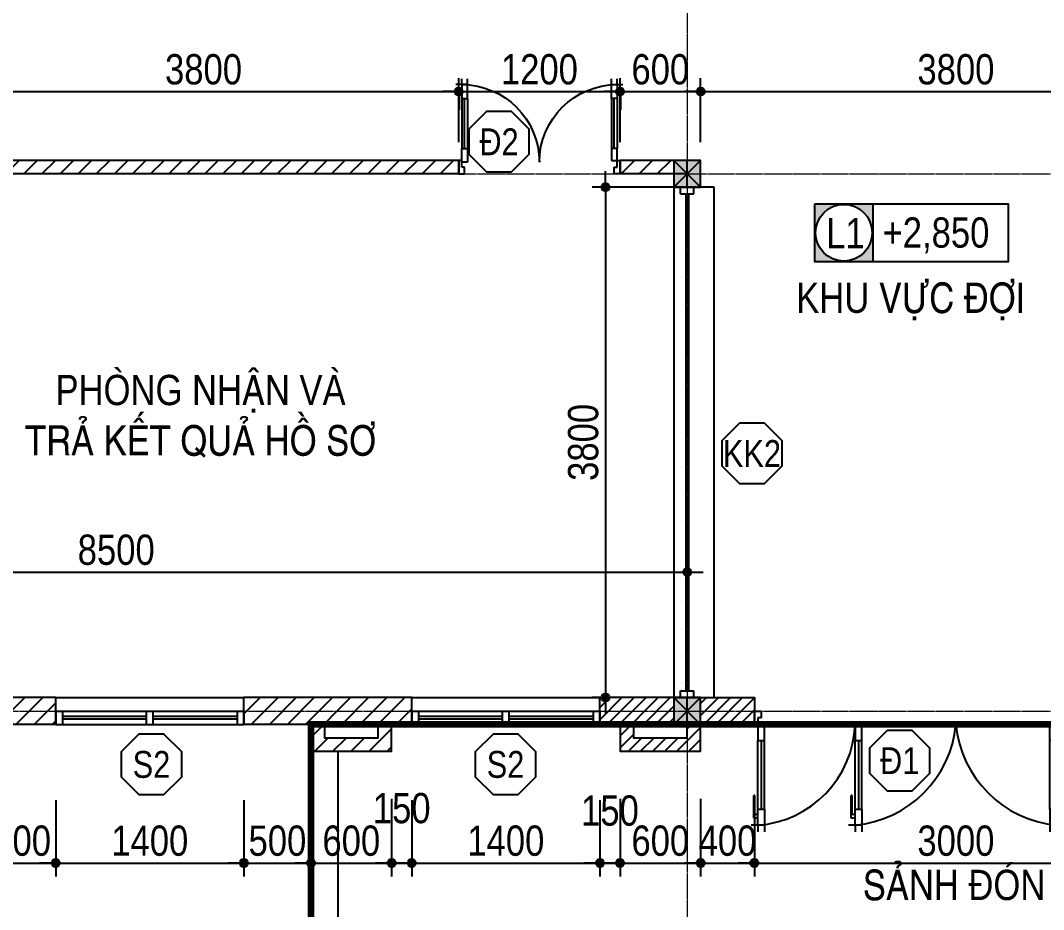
# Model space of a CAD drawing. Header units: millimetres. Extents: x 159 to 40204, y 182 to 23522.
# Drawn here: x 14425 to 22040, y 9996 to 16616 of the extents above; entities that cross this region are included whole.
import ezdxf
from ezdxf.enums import TextEntityAlignment as Align

# ---------------------------------------------------------------- set-up
doc = ezdxf.new("R2010")
doc.units = ezdxf.units.MM
doc.linetypes.add('ACAD_ISO10W100', pattern=[18, 12, -3, 0, -3])
for name, color, linetype in [('009', 251, 'Continuous'), ('DIM', 1, 'Continuous'), ('DOOR', 20, 'Continuous'), ('MEDIUM', 2, 'Continuous'), ('TAGS', 60, 'Continuous'), ('TEXT', 7, 'Continuous'), ('TUONG', 131, 'Continuous'), ('WALL', 4, 'Continuous')]:
    doc.layers.add(name, color=color, linetype=linetype)
doc.layers.add('NET-THAY', color=2, linetype='Continuous', lineweight=13)
doc.layers.add('TRUC', color=24, linetype='Continuous', lineweight=0)
doc.styles.add('1', font='', dxfattribs={"height": 250})
doc.styles.add('HEL-CONDENSE', font='')
doc.styles.add('VNI-HELVE-CONDENSEN', font='')
doc.styles.get('1').set_extended_font_data('VNI-Helve-Condense')
doc.styles.get('HEL-CONDENSE').set_extended_font_data('VNI-Helve-Condense')
doc.styles.get('VNI-HELVE-CONDENSEN').set_extended_font_data('VNI-Helve-Condense')
doc.dimstyles.new('D100', dxfattribs={"dimtxt": 225, "dimasz": 1.2, "dimexe": 100, "dimexo": 0, "dimgap": 50, "dimtad": 1, "dimdec": 0, "dimzin": 13, "dimdsep": 46, "dimtxsty": 'HEL-CONDENSE', "dimblk": 'D50', "dimcen": 0, "dimclrd": 1, "dimclre": 1, "dimclrt": 7, "dimadec": 0, "dimazin": 0, "dimtfac": 1, "dimtdec": 0, "dimtmove": 0, "dimatfit": 3, "dimldrblk": 'D50', "dimfxl": 1, "dimtolj": 1, "dimtzin": 13, "dimarcsym": 0})

# ---------------------------------------------------------------- blocks, each defined once
blk = doc.blocks.new('s11')
at = {"layer": 'DOOR'}
for p, q in [((0, 0), (0, -100)), ((1400, 0), (0, 0)), ((50, 0), (50, -100)), ((1350, 0), (1350, -100)), ((1400, 0), (1400, -100)), ((1400, -100), (0, -100))]:
    blk.add_line(p, q, dxfattribs=at)
at = {"layer": 'DOOR', "linetype": 'ByBlock', "lineweight": -2}
for p, q in [((675, -100), (675, 0)), ((725, -100), (725, 0))]:
    blk.add_line(p, q, dxfattribs=at)
at = {"layer": 'DOOR', "color": 251}
for p, q in [((50, -40), (675, -40)), ((50, -60), (675, -60)), ((725, -40), (1350, -40)), ((725, -60), (1350, -60))]:
    blk.add_line(p, q, dxfattribs=at)
blk = doc.blocks.new('A$C27B14CF0')
at = {"layer": 'TAGS', "ltscale": 1000}
h = blk.add_hatch(color=8, dxfattribs=at)
h.paths.add_polyline_path([(249.9, 243.1), (-182.1, 243.1), (-182.1, -188.9), (249.9, -188.9)])
h.paths.add_polyline_path([(244.9, 27.1, -1), (-177.1, 27.1, -1)], flags=16)
blk.add_line((249.9, 243.1), (249.9, -188.9), dxfattribs=at)
blk.add_lwpolyline([(-182.1, 243.1), (1257.9, 243.1), (1257.9, -188.9), (-182.1, -188.9)], close=True, dxfattribs=at)
blk.add_circle((33.9, 27.1), 211, dxfattribs=at)
at = {"layer": 'TAGS', "ltscale": 1000, "style": 'VNI-HELVE-CONDENSEN'}
for p in [(-44.3, -83.7), (379.3, -83.7)]:
    blk.add_attdef('S', p, '', height=225, dxfattribs=at)
blk = doc.blocks.new('KH-CUADI')
at = {"layer": 'TAGS'}
blk.add_lwpolyline([(-124, 300), (-300, 124), (-300, -124), (-124, -300), (124, -300), (300, -124), (300, 124), (124, 300)], close=True, dxfattribs=at)
at = {"layer": 'TAGS', "style": 'VNI-HELVE-CONDENSEN'}
blk.add_attdef('D', text='', height=300, dxfattribs=at).set_placement((0, 0), align=Align.MIDDLE)
blk = doc.blocks.new('A$C225A2996')
at = {"layer": 'WALL'}
blk.add_hatch(color=4, dxfattribs=at).paths.add_polyline_path([(531.4, 81.6), (731.4, 81.6), (731.4, 281.6), (531.4, 281.6)])
at = {"layer": 'WALL', "color": 4}
for p, q in [((531.4, 281.6), (731.4, 81.6)), ((531.4, 81.6), (731.4, 281.6))]:
    blk.add_line(p, q, dxfattribs=at)
blk.add_lwpolyline([(531.4, 81.6), (731.4, 81.6), (731.4, 281.6), (531.4, 281.6)], close=True, dxfattribs=at)
blk = doc.blocks.new('A$C64CC7D9A')
at = {"layer": 'DOOR'}
for p, q in [((-312.4, 362), (-312.4, 462)), ((-312.4, 462), (-262.4, 462)), ((-262.4, 462), (-262.4, 412)), ((2637.6, 462), (2637.6, 412)), ((2687.6, 462), (2637.6, 462)), ((2687.6, 362), (2687.6, 462)), ((-262.4, 412), (-287.4, 412)), ((-287.4, 412), (-287.4, 362)), ((2637.6, 412), (2662.6, 412)), ((2662.6, 412), (2662.6, 362)), ((-287.4, 362), (-312.4, 362)), ((-237.4, 362), (-287.4, 362)), ((-287.4, 362), (-287.4, 242)), ((-237.4, 242), (-237.4, 362)), ((487.6, 362), (437.6, 362)), ((437.6, 362), (437.6, 242)), ((487.6, 242), (487.6, 362)), ((1887.6, 242), (1887.6, 362)), ((1887.6, 362), (1937.6, 362)), ((1937.6, 362), (1937.6, 242)), ((2612.6, 242), (2612.6, 362)), ((2612.6, 362), (2662.6, 362)), ((2662.6, 362), (2687.6, 362)), ((2662.6, 362), (2662.6, 242)), ((-287.4, 242), (-237.4, 242)), ((-287.4, -290.9), (-287.4, 242)), ((-262.4, 242), (-262.4, -268)), ((-237.4, -268), (-237.4, 242)), ((437.6, 242), (487.6, 242)), ((437.6, -290.9), (437.6, 242)), ((462.6, 242), (462.6, -268)), ((487.6, -268), (487.6, 242)), ((1887.6, -268), (1887.6, 242)), ((1937.6, 242), (1887.6, 242)), ((1912.6, 242), (1912.6, -268)), ((1937.6, -290.9), (1937.6, 242)), ((2612.6, -268), (2612.6, 242)), ((2662.6, 242), (2612.6, 242)), ((2637.6, 242), (2637.6, -268)), ((2662.6, -290.9), (2662.6, 242)), ((-315.7, -337.1), (-315.7, -167.5)), ((-310, -167.5), (-315.7, -167.5)), ((-310, -308.9), (-310, -167.5)), ((409.3, -337.1), (409.3, -167.5)), ((415, -167.5), (409.3, -167.5)), ((415, -308.9), (415, -167.5)), ((1960.2, -308.9), (1960.2, -167.5)), ((1960.2, -167.5), (1965.9, -167.5)), ((1965.9, -337.1), (1965.9, -167.5)), ((2685.2, -308.9), (2685.2, -167.5)), ((2685.2, -167.5), (2690.9, -167.5)), ((2690.9, -337.1), (2690.9, -167.5)), ((-287.4, -268), (-237.4, -268)), ((-287.4, -388), (-287.4, -268)), ((-237.4, -268), (-237.4, -388)), ((437.6, -268), (487.6, -268)), ((437.6, -388), (437.6, -268)), ((487.6, -268), (487.6, -388)), ((1937.6, -268), (1887.6, -268)), ((1887.6, -268), (1887.6, -388)), ((1937.6, -388), (1937.6, -268)), ((2662.6, -268), (2612.6, -268)), ((2612.6, -268), (2612.6, -388)), ((2662.6, -388), (2662.6, -268)), ((-287.4, -337.1), (-315.7, -337.1)), ((-287.4, -308.9), (-310, -308.9)), ((-287.4, -337.1), (-287.4, -308.9)), ((437.6, -337.1), (409.3, -337.1)), ((437.6, -308.9), (415, -308.9)), ((437.6, -337.1), (437.6, -308.9)), ((1937.6, -337.1), (1937.6, -308.9)), ((1937.6, -308.9), (1960.2, -308.9)), ((1937.6, -337.1), (1965.9, -337.1)), ((2662.6, -337.1), (2662.6, -308.9)), ((2662.6, -308.9), (2685.2, -308.9)), ((2662.6, -337.1), (2690.9, -337.1)), ((-287.4, -388), (-337.4, -388)), ((-287.4, -388), (-287.4, -438)), ((-237.4, -388), (-287.4, -388)), ((-237.4, -388), (-237.4, -438)), ((437.6, -388), (387.6, -388)), ((437.6, -388), (437.6, -438)), ((487.6, -388), (437.6, -388)), ((487.6, -388), (487.6, -438)), ((1887.6, -388), (1887.6, -438)), ((1887.6, -388), (1937.6, -388)), ((1937.6, -388), (1937.6, -438)), ((1937.6, -388), (1987.6, -388)), ((2612.6, -388), (2612.6, -438)), ((2612.6, -388), (2662.6, -388)), ((2662.6, -388), (2662.6, -438)), ((2662.6, -388), (2712.6, -388))]:
    blk.add_line(p, q, dxfattribs=at)
at = {"layer": 'DOOR', "color": 251}
for centre, radius, start, end in [((-341.4, 389.6), 779.5, 273.97401, 357.96804), ((360.6, 439), 830.6, 275.32072, 354.67928), ((2014.6, 439), 830.6, 185.32072, 264.67928), ((2716.6, 389.6), 779.5, 182.03196, 266.02599)]:
    blk.add_arc(centre, radius, start, end, dxfattribs=at)
blk = doc.blocks.new('A$C48B57989')
at = {"layer": 'DOOR'}
for p, q in [((-446, 752.5), (-403.1, 752.5)), ((-446, 652.5), (-446, 752.5)), ((-403.1, 702.5), (-424.6, 702.5)), ((-424.6, 702.5), (-424.6, 652.5)), ((-403.1, 752.5), (-403.1, 702.5)), ((711.1, 752.5), (711.1, 702.5)), ((754, 752.5), (711.1, 752.5)), ((711.1, 702.5), (732.6, 702.5)), ((732.6, 702.5), (732.6, 652.5)), ((754, 652.5), (754, 752.5)), ((-424.6, 652.5), (-446, 652.5)), ((-381.7, 666.8), (-424.6, 666.8)), ((-424.6, 666.8), (-424.6, 563.9)), ((-381.7, 563.9), (-381.7, 666.8)), ((689.7, 563.9), (689.7, 652.5)), ((689.7, 652.5), (732.6, 652.5)), ((732.6, 652.5), (754, 652.5)), ((732.6, 652.5), (732.6, 563.9)), ((-424.6, 563.9), (-381.7, 563.9)), ((-424.6, 171.4), (-424.6, 563.9)), ((-403.1, 563.9), (-403.1, 191)), ((-381.7, 191), (-381.7, 563.9)), ((689.7, 191), (689.7, 563.9)), ((732.6, 563.9), (689.7, 563.9)), ((711.1, 563.9), (711.1, 191)), ((732.6, 171.4), (732.6, 563.9)), ((-448.8, 131.8), (-448.8, 277.2)), ((-443.9, 277.2), (-448.8, 277.2)), ((-443.9, 156), (-443.9, 277.2)), ((752, 156), (752, 277.2)), ((752, 277.2), (756.8, 277.2)), ((756.8, 131.8), (756.8, 277.2)), ((-424.6, 156), (-443.9, 156)), ((-424.6, 191), (-381.7, 191)), ((-424.6, 88.2), (-424.6, 191)), ((-424.6, 131.8), (-424.6, 156)), ((-381.7, 191), (-381.7, 88.2)), ((732.6, 191), (689.7, 191)), ((689.7, 191), (689.7, 88.2)), ((732.6, 88.2), (732.6, 191)), ((732.6, 131.8), (732.6, 156)), ((732.6, 156), (752, 156)), ((-424.6, 88.2), (-467.4, 88.2)), ((-424.6, 131.8), (-448.8, 131.8)), ((-424.6, 88.2), (-424.6, 45.3)), ((-381.7, 88.2), (-424.6, 88.2)), ((-381.7, 88.2), (-381.7, 45.3)), ((689.7, 88.2), (689.7, 45.3)), ((689.7, 88.2), (732.6, 88.2)), ((732.6, 131.8), (756.8, 131.8)), ((732.6, 88.2), (732.6, 45.3)), ((732.6, 88.2), (775.4, 88.2))]:
    blk.add_line(p, q, dxfattribs=at)
at = {"layer": 'DOOR', "color": 251}
for centre, major_axis, start_param, end_param in [((-424.6, 666.8), (409.1, 409.1), 3.926991, 5.497787), ((732.6, 666.8), (-409.1, 409.1), 0.785398, 2.356194)]:
    blk.add_ellipse(centre, major_axis=major_axis, ratio=1, start_param=start_param, end_param=end_param, dxfattribs=at)
blk = doc.blocks.new('D50')
at = {"layer": 'DIM'}
blk.add_hatch(color=256, dxfattribs=at).paths.add_polyline_path([(25, 0, 1), (-25, 0, 1)])
blk.add_line((25, 0), (100, 0), dxfattribs=at)
blk.add_circle((0, 0), 25, dxfattribs=at)
blk = doc.blocks.new('*D416')
at = {"layer": 'DEFPOINTS', "color": 0, "transparency": 16777216}
for p in [(14187.4, 10819.4), (14687.4, 10811.2), (14687.4, 10342.6)]:
    blk.add_point(p, dxfattribs=at)
at = {"layer": 'DIM', "color": 1, "lineweight": -2, "transparency": 16777216}
for p, q in [((14187.4, 10819.4), (14187.4, 10242.6)), ((14687.4, 10811.2), (14687.4, 10242.6)), ((14188.6, 10342.6), (14686.2, 10342.6))]:
    blk.add_line(p, q, dxfattribs=at)
at = {"layer": 'DIM', "color": 1, "lineweight": -2, "transparency": 16777216, "xscale": 1.199999999999999, "yscale": 1.199999999999999, "zscale": 1.199999999999999, "rotation": 180}
blk.add_blockref('D50', (14187.4, 10342.6), dxfattribs=at)
at = {"layer": 'DIM', "color": 1, "lineweight": -2, "transparency": 16777216, "xscale": 1.199999999999999, "yscale": 1.199999999999999, "zscale": 1.199999999999999}
blk.add_blockref('D50', (14687.4, 10342.6), dxfattribs=at)
at = {"layer": 'DIM', "color": 7, "transparency": 16777216, "insert": (14437.4, 10507.5), "char_height": 225, "attachment_point": 5, "style": 'HEL-CONDENSE'}
blk.add_mtext('\\A1;500', dxfattribs=at)
blk = doc.blocks.new('*D417')
at = {"layer": 'DEFPOINTS', "color": 0, "transparency": 16777216}
for p in [(14687.4, 10811.2), (16087.4, 10811.2), (16087.4, 10342.6)]:
    blk.add_point(p, dxfattribs=at)
at = {"layer": 'DIM', "color": 1, "lineweight": -2, "transparency": 16777216}
for p, q in [((14687.4, 10811.2), (14687.4, 10242.6)), ((16087.4, 10811.2), (16087.4, 10242.6)), ((14688.6, 10342.6), (16086.2, 10342.6))]:
    blk.add_line(p, q, dxfattribs=at)
at = {"layer": 'DIM', "color": 1, "lineweight": -2, "transparency": 16777216, "xscale": 1.199999999999999, "yscale": 1.199999999999999, "zscale": 1.199999999999999, "rotation": 180}
blk.add_blockref('D50', (14687.4, 10342.6), dxfattribs=at)
at = {"layer": 'DIM', "color": 1, "lineweight": -2, "transparency": 16777216, "xscale": 1.199999999999999, "yscale": 1.199999999999999, "zscale": 1.199999999999999}
blk.add_blockref('D50', (16087.4, 10342.6), dxfattribs=at)
at = {"layer": 'DIM', "color": 7, "transparency": 16777216, "insert": (15387.4, 10507.5), "char_height": 225, "attachment_point": 5, "style": 'HEL-CONDENSE'}
blk.add_mtext('\\A1;1400', dxfattribs=at)
blk = doc.blocks.new('*D418')
at = {"layer": 'DEFPOINTS', "color": 0, "transparency": 16777216}
for p in [(16587.4, 10819.4), (16087.4, 10811.2), (16587.4, 10342.6)]:
    blk.add_point(p, dxfattribs=at)
at = {"layer": 'DIM', "color": 1, "lineweight": -2, "transparency": 16777216}
for p, q in [((16587.4, 10819.4), (16587.4, 10242.6)), ((16087.4, 10811.2), (16087.4, 10242.6)), ((16088.6, 10342.6), (16586.2, 10342.6))]:
    blk.add_line(p, q, dxfattribs=at)
at = {"layer": 'DIM', "color": 1, "lineweight": -2, "transparency": 16777216, "xscale": 1.199999999999999, "yscale": 1.199999999999999, "zscale": 1.199999999999999, "rotation": 180}
blk.add_blockref('D50', (16087.4, 10342.6), dxfattribs=at)
at = {"layer": 'DIM', "color": 1, "lineweight": -2, "transparency": 16777216, "xscale": 1.199999999999999, "yscale": 1.199999999999999, "zscale": 1.199999999999999}
blk.add_blockref('D50', (16587.4, 10342.6), dxfattribs=at)
at = {"layer": 'DIM', "color": 7, "transparency": 16777216, "insert": (16337.4, 10507.5), "char_height": 225, "attachment_point": 5, "style": 'HEL-CONDENSE'}
blk.add_mtext('\\A1;500', dxfattribs=at)
blk = doc.blocks.new('*D419')
at = {"layer": 'DEFPOINTS', "color": 0, "transparency": 16777216}
for p in [(16587.4, 10819.4), (17187.4, 10819.4), (17187.4, 10342.6)]:
    blk.add_point(p, dxfattribs=at)
at = {"layer": 'DIM', "color": 1, "lineweight": -2, "transparency": 16777216}
for p, q in [((16587.4, 10819.4), (16587.4, 10242.6)), ((17187.4, 10819.4), (17187.4, 10242.6)), ((16588.6, 10342.6), (17186.2, 10342.6))]:
    blk.add_line(p, q, dxfattribs=at)
at = {"layer": 'DIM', "color": 1, "lineweight": -2, "transparency": 16777216, "xscale": 1.199999999999999, "yscale": 1.199999999999999, "zscale": 1.199999999999999, "rotation": 180}
blk.add_blockref('D50', (16587.4, 10342.6), dxfattribs=at)
at = {"layer": 'DIM', "color": 1, "lineweight": -2, "transparency": 16777216, "xscale": 1.199999999999999, "yscale": 1.199999999999999, "zscale": 1.199999999999999}
blk.add_blockref('D50', (17187.4, 10342.6), dxfattribs=at)
at = {"layer": 'DIM', "color": 7, "transparency": 16777216, "insert": (16887.4, 10507.5), "char_height": 225, "attachment_point": 5, "style": 'HEL-CONDENSE'}
blk.add_mtext('\\A1;600', dxfattribs=at)
blk = doc.blocks.new('*D420')
at = {"layer": 'DEFPOINTS', "color": 0, "transparency": 16777216}
for p in [(17187.4, 10819.4), (17337.4, 10811.2), (17337.4, 10342.6)]:
    blk.add_point(p, dxfattribs=at)
at = {"layer": 'DIM', "color": 1, "lineweight": -2, "transparency": 16777216}
for p, q in [((17187.4, 10819.4), (17187.4, 10242.6)), ((17337.4, 10811.2), (17337.4, 10242.6)), ((17188.6, 10342.6), (17336.2, 10342.6))]:
    blk.add_line(p, q, dxfattribs=at)
at = {"layer": 'DIM', "color": 1, "lineweight": -2, "transparency": 16777216, "xscale": 1.199999999999999, "yscale": 1.199999999999999, "zscale": 1.199999999999999, "rotation": 180}
blk.add_blockref('D50', (17187.4, 10342.6), dxfattribs=at)
at = {"layer": 'DIM', "color": 1, "lineweight": -2, "transparency": 16777216, "xscale": 1.199999999999999, "yscale": 1.199999999999999, "zscale": 1.199999999999999}
blk.add_blockref('D50', (17337.4, 10342.6), dxfattribs=at)
at = {"layer": 'DIM', "color": 7, "transparency": 16777216, "insert": (17262.4, 10750), "char_height": 225, "attachment_point": 5, "style": 'HEL-CONDENSE'}
blk.add_mtext('\\A1;150', dxfattribs=at)
blk = doc.blocks.new('*D421')
at = {"layer": 'DEFPOINTS', "color": 0, "transparency": 16777216}
for p in [(17337.4, 10811.2), (18737.4, 10811.2), (18737.4, 10342.6)]:
    blk.add_point(p, dxfattribs=at)
at = {"layer": 'DIM', "color": 1, "lineweight": -2, "transparency": 16777216}
for p, q in [((17337.4, 10811.2), (17337.4, 10242.6)), ((18737.4, 10811.2), (18737.4, 10242.6)), ((17338.6, 10342.6), (18736.2, 10342.6))]:
    blk.add_line(p, q, dxfattribs=at)
at = {"layer": 'DIM', "color": 1, "lineweight": -2, "transparency": 16777216, "xscale": 1.199999999999999, "yscale": 1.199999999999999, "zscale": 1.199999999999999, "rotation": 180}
blk.add_blockref('D50', (17337.4, 10342.6), dxfattribs=at)
at = {"layer": 'DIM', "color": 1, "lineweight": -2, "transparency": 16777216, "xscale": 1.199999999999999, "yscale": 1.199999999999999, "zscale": 1.199999999999999}
blk.add_blockref('D50', (18737.4, 10342.6), dxfattribs=at)
at = {"layer": 'DIM', "color": 7, "transparency": 16777216, "insert": (18037.4, 10507.5), "char_height": 225, "attachment_point": 5, "style": 'HEL-CONDENSE'}
blk.add_mtext('\\A1;1400', dxfattribs=at)
blk = doc.blocks.new('*D422')
at = {"layer": 'DEFPOINTS', "color": 0, "transparency": 16777216}
for p in [(18887.4, 10819.4), (18737.4, 10811.2), (18887.4, 10342.6)]:
    blk.add_point(p, dxfattribs=at)
at = {"layer": 'DIM', "color": 1, "lineweight": -2, "transparency": 16777216}
for p, q in [((18887.4, 10819.4), (18887.4, 10242.6)), ((18737.4, 10811.2), (18737.4, 10242.6)), ((18738.6, 10342.6), (18886.2, 10342.6))]:
    blk.add_line(p, q, dxfattribs=at)
at = {"layer": 'DIM', "color": 1, "lineweight": -2, "transparency": 16777216, "xscale": 1.199999999999999, "yscale": 1.199999999999999, "zscale": 1.199999999999999, "rotation": 180}
blk.add_blockref('D50', (18737.4, 10342.6), dxfattribs=at)
at = {"layer": 'DIM', "color": 1, "lineweight": -2, "transparency": 16777216, "xscale": 1.199999999999999, "yscale": 1.199999999999999, "zscale": 1.199999999999999}
blk.add_blockref('D50', (18887.4, 10342.6), dxfattribs=at)
at = {"layer": 'DIM', "color": 7, "transparency": 16777216, "insert": (18812.4, 10731.9), "char_height": 225, "attachment_point": 5, "style": 'HEL-CONDENSE'}
blk.add_mtext('\\A1;150', dxfattribs=at)
blk = doc.blocks.new('*D423')
at = {"layer": 'DEFPOINTS', "color": 0, "transparency": 16777216}
for p in [(18887.4, 10819.4), (19487.4, 10819.4), (19487.4, 10342.6)]:
    blk.add_point(p, dxfattribs=at)
at = {"layer": 'DIM', "color": 1, "lineweight": -2, "transparency": 16777216}
for p, q in [((18887.4, 10819.4), (18887.4, 10242.6)), ((19487.4, 10819.4), (19487.4, 10242.6)), ((18888.6, 10342.6), (19486.2, 10342.6))]:
    blk.add_line(p, q, dxfattribs=at)
at = {"layer": 'DIM', "color": 1, "lineweight": -2, "transparency": 16777216, "xscale": 1.199999999999999, "yscale": 1.199999999999999, "zscale": 1.199999999999999, "rotation": 180}
blk.add_blockref('D50', (18887.4, 10342.6), dxfattribs=at)
at = {"layer": 'DIM', "color": 1, "lineweight": -2, "transparency": 16777216, "xscale": 1.199999999999999, "yscale": 1.199999999999999, "zscale": 1.199999999999999}
blk.add_blockref('D50', (19487.4, 10342.6), dxfattribs=at)
at = {"layer": 'DIM', "color": 7, "transparency": 16777216, "insert": (19187.4, 10507.5), "char_height": 225, "attachment_point": 5, "style": 'HEL-CONDENSE'}
blk.add_mtext('\\A1;600', dxfattribs=at)
blk = doc.blocks.new('*D424')
at = {"layer": 'DEFPOINTS', "color": 0, "transparency": 16777216}
for p in [(19487.4, 10819.4), (19887.4, 10811.2), (19887.4, 10342.6)]:
    blk.add_point(p, dxfattribs=at)
at = {"layer": 'DIM', "color": 1, "lineweight": -2, "transparency": 16777216}
for p, q in [((19487.4, 10819.4), (19487.4, 10242.6)), ((19887.4, 10811.2), (19887.4, 10242.6)), ((19488.6, 10342.6), (19886.2, 10342.6))]:
    blk.add_line(p, q, dxfattribs=at)
at = {"layer": 'DIM', "color": 1, "lineweight": -2, "transparency": 16777216, "xscale": 1.199999999999999, "yscale": 1.199999999999999, "zscale": 1.199999999999999, "rotation": 180}
blk.add_blockref('D50', (19487.4, 10342.6), dxfattribs=at)
at = {"layer": 'DIM', "color": 1, "lineweight": -2, "transparency": 16777216, "xscale": 1.199999999999999, "yscale": 1.199999999999999, "zscale": 1.199999999999999}
blk.add_blockref('D50', (19887.4, 10342.6), dxfattribs=at)
at = {"layer": 'DIM', "color": 7, "transparency": 16777216, "insert": (19687.4, 10507.5), "char_height": 225, "attachment_point": 5, "style": 'HEL-CONDENSE'}
blk.add_mtext('\\A1;400', dxfattribs=at)
blk = doc.blocks.new('*D425')
at = {"layer": 'DEFPOINTS', "color": 0, "transparency": 16777216}
for p in [(19887.4, 10811.2), (22887.4, 10811.2), (22887.4, 10342.6)]:
    blk.add_point(p, dxfattribs=at)
at = {"layer": 'DIM', "color": 1, "lineweight": -2, "transparency": 16777216}
for p, q in [((19887.4, 10811.2), (19887.4, 10242.6)), ((22887.4, 10811.2), (22887.4, 10242.6)), ((19888.6, 10342.6), (22886.2, 10342.6))]:
    blk.add_line(p, q, dxfattribs=at)
at = {"layer": 'DIM', "color": 1, "lineweight": -2, "transparency": 16777216, "xscale": 1.199999999999999, "yscale": 1.199999999999999, "zscale": 1.199999999999999, "rotation": 180}
blk.add_blockref('D50', (19887.4, 10342.6), dxfattribs=at)
at = {"layer": 'DIM', "color": 1, "lineweight": -2, "transparency": 16777216, "xscale": 1.199999999999999, "yscale": 1.199999999999999, "zscale": 1.199999999999999}
blk.add_blockref('D50', (22887.4, 10342.6), dxfattribs=at)
at = {"layer": 'DIM', "color": 7, "transparency": 16777216, "insert": (21387.4, 10507.5), "char_height": 225, "attachment_point": 5, "style": 'HEL-CONDENSE'}
blk.add_mtext('\\A1;3000', dxfattribs=at)
blk = doc.blocks.new('*D256')
at = {"layer": 'DEFPOINTS', "color": 0, "transparency": 16777216}
for p in [(17687.4, 16086.1), (17687.4, 15709.6), (13887.4, 15574.4)]:
    blk.add_point(p, dxfattribs=at)
at = {"layer": 'DIM', "color": 1, "lineweight": -2, "transparency": 16777216}
for p, q in [((13887.4, 15574.4), (13887.4, 16186.1)), ((17687.4, 15709.6), (17687.4, 16186.1)), ((13888.6, 16086.1), (17686.2, 16086.1))]:
    blk.add_line(p, q, dxfattribs=at)
at = {"layer": 'DIM', "color": 1, "lineweight": -2, "transparency": 16777216, "xscale": 1.199999999999999, "yscale": 1.199999999999999, "zscale": 1.199999999999999, "rotation": 180}
blk.add_blockref('D50', (13887.4, 16086.1), dxfattribs=at)
at = {"layer": 'DIM', "color": 1, "lineweight": -2, "transparency": 16777216, "xscale": 1.199999999999999, "yscale": 1.199999999999999, "zscale": 1.199999999999999}
blk.add_blockref('D50', (17687.4, 16086.1), dxfattribs=at)
at = {"layer": 'DIM', "color": 7, "transparency": 16777216, "insert": (15787.4, 16251), "char_height": 225, "attachment_point": 5, "style": 'HEL-CONDENSE'}
blk.add_mtext('\\A1;3800', dxfattribs=at)
blk = doc.blocks.new('*D257')
at = {"layer": 'DEFPOINTS', "color": 0, "transparency": 16777216}
for p in [(18887.4, 16086.1), (17687.4, 15709.6), (18887.4, 15709.6)]:
    blk.add_point(p, dxfattribs=at)
at = {"layer": 'DIM', "color": 1, "lineweight": -2, "transparency": 16777216}
for p, q in [((17687.4, 15709.6), (17687.4, 16186.1)), ((18887.4, 15709.6), (18887.4, 16186.1)), ((17688.6, 16086.1), (18886.2, 16086.1))]:
    blk.add_line(p, q, dxfattribs=at)
at = {"layer": 'DIM', "color": 1, "lineweight": -2, "transparency": 16777216, "xscale": 1.199999999999999, "yscale": 1.199999999999999, "zscale": 1.199999999999999, "rotation": 180}
blk.add_blockref('D50', (17687.4, 16086.1), dxfattribs=at)
at = {"layer": 'DIM', "color": 1, "lineweight": -2, "transparency": 16777216, "xscale": 1.199999999999999, "yscale": 1.199999999999999, "zscale": 1.199999999999999}
blk.add_blockref('D50', (18887.4, 16086.1), dxfattribs=at)
at = {"layer": 'DIM', "color": 7, "transparency": 16777216, "insert": (18287.4, 16251), "char_height": 225, "attachment_point": 5, "style": 'HEL-CONDENSE'}
blk.add_mtext('\\A1;1200', dxfattribs=at)
blk = doc.blocks.new('*D258')
at = {"layer": 'DEFPOINTS', "color": 0, "transparency": 16777216}
for p in [(19487.4, 16086.1), (18887.4, 15709.6), (19487.4, 15709.6)]:
    blk.add_point(p, dxfattribs=at)
at = {"layer": 'DIM', "color": 1, "lineweight": -2, "transparency": 16777216}
for p, q in [((18887.4, 15709.6), (18887.4, 16186.1)), ((19487.4, 15709.6), (19487.4, 16186.1)), ((18888.6, 16086.1), (19486.2, 16086.1))]:
    blk.add_line(p, q, dxfattribs=at)
at = {"layer": 'DIM', "color": 1, "lineweight": -2, "transparency": 16777216, "xscale": 1.199999999999999, "yscale": 1.199999999999999, "zscale": 1.199999999999999, "rotation": 180}
blk.add_blockref('D50', (18887.4, 16086.1), dxfattribs=at)
at = {"layer": 'DIM', "color": 1, "lineweight": -2, "transparency": 16777216, "xscale": 1.199999999999999, "yscale": 1.199999999999999, "zscale": 1.199999999999999}
blk.add_blockref('D50', (19487.4, 16086.1), dxfattribs=at)
at = {"layer": 'DIM', "color": 7, "transparency": 16777216, "insert": (19187.4, 16251), "char_height": 225, "attachment_point": 5, "style": 'HEL-CONDENSE'}
blk.add_mtext('\\A1;600', dxfattribs=at)
blk = doc.blocks.new('*D259')
at = {"layer": 'DEFPOINTS', "color": 0, "transparency": 16777216}
for p in [(23287.4, 16086.1), (19487.4, 15709.6), (23287.4, 15709.6)]:
    blk.add_point(p, dxfattribs=at)
at = {"layer": 'DIM', "color": 1, "lineweight": -2, "transparency": 16777216}
for p, q in [((19487.4, 15709.6), (19487.4, 16186.1)), ((23287.4, 15709.6), (23287.4, 16186.1)), ((19488.6, 16086.1), (23286.2, 16086.1))]:
    blk.add_line(p, q, dxfattribs=at)
at = {"layer": 'DIM', "color": 1, "lineweight": -2, "transparency": 16777216, "xscale": 1.199999999999999, "yscale": 1.199999999999999, "zscale": 1.199999999999999, "rotation": 180}
blk.add_blockref('D50', (19487.4, 16086.1), dxfattribs=at)
at = {"layer": 'DIM', "color": 1, "lineweight": -2, "transparency": 16777216, "xscale": 1.199999999999999, "yscale": 1.199999999999999, "zscale": 1.199999999999999}
blk.add_blockref('D50', (23287.4, 16086.1), dxfattribs=at)
at = {"layer": 'DIM', "color": 7, "transparency": 16777216, "insert": (21387.4, 16251), "char_height": 225, "attachment_point": 5, "style": 'HEL-CONDENSE'}
blk.add_mtext('\\A1;3800', dxfattribs=at)
blk = doc.blocks.new('*D345')
at = {"layer": 'DEFPOINTS', "color": 0, "transparency": 16777216}
for p in [(10887.4, 13461.9), (19387.4, 12750.3), (19387.4, 12508.8)]:
    blk.add_point(p, dxfattribs=at)
at = {"layer": 'DIM', "color": 1, "lineweight": -2, "transparency": 16777216}
for p, q in [((10887.4, 13461.9), (10887.4, 12408.8)), ((19387.4, 12750.3), (19387.4, 12408.8)), ((10888.6, 12508.8), (19386.2, 12508.8))]:
    blk.add_line(p, q, dxfattribs=at)
at = {"layer": 'DIM', "color": 1, "lineweight": -2, "transparency": 16777216, "xscale": 1.199999999999999, "yscale": 1.199999999999999, "zscale": 1.199999999999999, "rotation": 180}
blk.add_blockref('D50', (10887.4, 12508.8), dxfattribs=at)
at = {"layer": 'DIM', "color": 1, "lineweight": -2, "transparency": 16777216, "xscale": 1.199999999999999, "yscale": 1.199999999999999, "zscale": 1.199999999999999}
blk.add_blockref('D50', (19387.4, 12508.8), dxfattribs=at)
at = {"layer": 'DIM', "color": 7, "transparency": 16777216, "insert": (15137.4, 12673.7), "char_height": 225, "attachment_point": 5, "style": 'HEL-CONDENSE'}
blk.add_mtext('\\A1;8500', dxfattribs=at)
blk = doc.blocks.new('*D352')
at = {"layer": 'DEFPOINTS', "color": 0, "transparency": 16777216}
for p in [(19287.4, 15374.4), (18779.2, 11574.4), (19287.4, 11574.4)]:
    blk.add_point(p, dxfattribs=at)
at = {"layer": 'DIM', "color": 1, "lineweight": -2, "transparency": 16777216}
for p, q in [((19287.4, 15374.4), (18679.2, 15374.4)), ((18779.2, 15373.2), (18779.2, 11575.6)), ((19287.4, 11574.4), (18679.2, 11574.4))]:
    blk.add_line(p, q, dxfattribs=at)
at = {"layer": 'DIM', "color": 1, "lineweight": -2, "transparency": 16777216, "xscale": 1.199999999999999, "yscale": 1.199999999999999, "zscale": 1.199999999999999}
for p, rotation in [((18779.2, 15374.4), 90), ((18779.2, 11574.4), 270)]:
    blk.add_blockref('D50', p, dxfattribs=dict(at, rotation=rotation))
at = {"layer": 'DIM', "color": 7, "transparency": 16777216, "insert": (18614.3, 13474.4), "char_height": 225, "attachment_point": 5, "rotation": 90, "style": 'HEL-CONDENSE'}
blk.add_mtext('\\A1;3800', dxfattribs=at)

msp = doc.modelspace()

# ---------------------------------------------------------------- hatches: boundary and pattern name
at = {"layer": '009'}
h = msp.add_hatch(dxfattribs=at)
h.set_pattern_fill('ANSI31', color=256, scale=20, style=0)
h.set_pattern_definition([(45, (-1294113.77, -362286.196), (-44.9012806, 44.9012806), [])])
h.paths.add_polyline_path([(13987.376, 17474.361), (13987.376, 17374.361), (17687.376, 17374.361), (17687.376, 17474.361)])
h.paths.add_polyline_path([(18887.376, 17474.361), (18887.376, 17374.361), (19287.376, 17374.361), (19287.376, 17474.361)])
h.paths.add_polyline_path([(19487.376, 18861.816), (19387.376, 18813.36), (19387.376, 17574.361), (19487.376, 17574.361)])
h.paths.add_polyline_path([(19487.376, 21374.361), (19387.376, 21374.361), (19387.376, 18813.36), (19487.376, 18861.816)])
h.paths.add_polyline_path([(19687.376, 21574.361), (19687.376, 21774.361), (19087.376, 21774.361), (19087.376, 21574.361), (18837.376, 21574.361), (18837.376, 21374.361), (19287.376, 21374.361), (19287.376, 21574.361), (19187.376, 21574.361), (19187.376, 21674.361), (19587.376, 21674.361), (19587.376, 21574.361), (19487.376, 21574.361), (19487.376, 21374.361), (20037.376, 21374.361), (20037.376, 21574.361)])
h.paths.add_polyline_path([(17437.376, 21374.361), (17437.376, 21574.361), (17187.376, 21574.361), (17187.376, 21774.361), (16587.376, 21774.361), (16587.376, 21574.361), (16087.376, 21574.361), (16087.376, 21374.361)])
h.paths.add_polyline_path([(17087.376, 21574.361), (17087.376, 21674.361), (16687.376, 21674.361), (16687.376, 21574.361)], flags=17)
h.paths.add_polyline_path([(22737.376, 21574.361), (22737.376, 21374.361), (23287.376, 21374.361), (23287.376, 21574.361), (23187.376, 21574.361), (23187.376, 21674.361), (23587.376, 21674.361), (23587.376, 21574.361), (23487.376, 21574.361), (23487.376, 21374.361), (23937.376, 21374.361), (23937.376, 21574.361), (23687.376, 21574.361), (23687.376, 21774.361), (23087.376, 21774.361), (23087.376, 21574.361)])
h.paths.add_polyline_path([(23287.376, 17574.361), (23387.376, 17574.361), (23387.376, 21374.361), (23287.376, 21374.361)])
h.paths.add_polyline_path([(23487.376, 17474.361), (23487.376, 17374.361), (23887.376, 17374.361), (23887.376, 17474.361)])
h.paths.add_polyline_path([(28787.376, 17374.361), (28787.376, 17474.361), (25087.376, 17474.361), (25087.376, 17374.361)])
h.paths.add_polyline_path([(26187.376, 21574.361), (26187.376, 21774.361), (25587.376, 21774.361), (25587.376, 21574.361), (25337.376, 21574.361), (25337.376, 21374.361), (26687.376, 21374.361), (26687.376, 21574.361)])
h.paths.add_polyline_path([(26087.376, 21574.361), (26087.376, 21674.361), (25687.376, 21674.361), (25687.376, 21574.361)], flags=17)
h.paths.add_polyline_path([(29687.376, 21374.361), (29687.376, 21574.361), (29187.376, 21574.361), (29187.376, 21774.361), (28587.376, 21774.361), (28587.376, 21574.361), (28087.376, 21574.361), (28087.376, 21374.361), (28787.376, 21374.361), (28787.376, 21574.361), (28687.376, 21574.361), (28687.376, 21674.361), (29087.376, 21674.361), (29087.376, 21574.361), (28987.376, 21574.361), (28987.376, 21374.361)])
h.paths.add_polyline_path([(24487.376, 15574.361), (24487.376, 15474.361), (26087.376, 15474.361), (26087.376, 11574.361), (25437.376, 11574.361), (25437.376, 11374.361), (25587.376, 11374.361), (25587.376, 11174.361), (26187.376, 11174.361), (26187.376, 11374.361), (26687.376, 11374.361), (26687.376, 11574.361), (26187.376, 11574.361), (26187.376, 15474.361), (26287.376, 15474.361), (26287.376, 15574.361)])
h.paths.add_polyline_path([(26087.376, 11374.361), (25687.376, 11374.361), (25687.376, 11274.361), (26087.376, 11274.361)], flags=17)
h.paths.add_polyline_path([(23387.376, 15374.361), (23287.376, 15374.361), (23287.376, 11574.361), (23387.376, 11574.361)])
h.paths.add_polyline_path([(19487.376, 11574.361), (19487.376, 11374.361), (19887.376, 11374.361), (19887.376, 11574.361)])
h.paths.add_polyline_path([(18737.376, 11574.361), (18737.376, 11374.361), (18887.376, 11374.361), (18887.376, 11174.361), (19487.376, 11174.361), (19487.376, 11374.361), (19387.376, 11374.361), (19387.376, 11274.361), (18987.376, 11274.361), (18987.376, 11374.361), (19287.376, 11374.361), (19287.376, 11574.361)])
h.paths.add_polyline_path([(28093.448, 17159.011), (28093.448, 17689.711), (28435.748, 17689.711), (28435.748, 17159.011)], flags=9)
h = msp.add_hatch(dxfattribs=at)
h.set_pattern_fill('ANSI31', color=256, scale=30, style=0)
h.set_pattern_definition([(45, (-1294113.77, -362286.2), (-67.351921, 67.351921), [])])
h.paths.add_polyline_path([(10987.376, 11374.361), (10787.376, 11374.361), (10787.376, 10674.361), (10987.376, 10674.361)])
h.paths.add_polyline_path([(8687.376, 7574.361), (7187.376, 7574.361), (7187.376, 7374.361), (7637.376, 7374.361), (7637.376, 7174.361), (8237.376, 7174.361), (8237.376, 7374.361), (8687.376, 7374.361)])
h.paths.add_polyline_path([(7737.376, 7374.361), (8137.376, 7374.361), (8137.376, 7274.361), (7737.376, 7274.361)], flags=17)
h.paths.add_polyline_path([(5787.376, 7574.361), (5287.376, 7574.361), (4987.376, 7574.361), (4987.376, 7374.361), (5187.376, 7374.361), (5187.376, 7224.361), (4637.376, 7224.361), (4637.376, 7624.361), (4787.376, 7624.361), (4787.376, 7574.361), (4987.376, 7574.361), (4987.376, 8274.361), (4787.376, 8274.361), (4787.376, 7724.361), (4537.376, 7724.361), (4537.376, 7124.361), (5287.376, 7124.361), (5287.376, 7374.361), (5787.376, 7374.361)])
h.paths.add_polyline_path([(4987.376, 11374.361), (4787.376, 11374.361), (4787.376, 11274.361), (4637.376, 11274.361), (4637.376, 11674.361), (4787.376, 11674.361), (4787.376, 11574.361), (4987.376, 11574.361), (4987.376, 12274.361), (4787.376, 12274.361), (4787.376, 11774.361), (4537.376, 11774.361), (4537.376, 11174.361), (4787.376, 11174.361), (4787.376, 10674.361), (4987.376, 10674.361)])
h.paths.add_polyline_path([(10887.376, 15374.361), (10787.376, 15374.361), (10787.376, 11574.361), (10887.376, 11574.361)])
h.paths.add_polyline_path([(11687.376, 11574.361), (10987.376, 11574.361), (10987.376, 11374.361), (11687.376, 11374.361)])
h.paths.add_polyline_path([(4987.376, 15374.361), (4787.376, 15374.361), (4787.376, 15274.361), (4637.376, 15274.361), (4637.376, 15674.361), (4787.376, 15674.361), (4787.376, 15574.361), (4987.376, 15574.361), (4987.376, 15774.361), (4787.376, 15774.361), (4537.376, 15774.361), (4537.376, 15174.361), (4787.376, 15174.361), (4787.376, 14674.361), (4987.376, 14674.361)])
h.paths.add_polyline_path([(9087.376, 15574.361), (4987.376, 15574.361), (4987.376, 15474.361), (9087.376, 15474.361)])
h.paths.add_polyline_path([(10787.376, 15574.361), (10287.376, 15574.361), (10287.376, 15474.361), (10787.376, 15474.361)])
h.paths.add_polyline_path([(13787.376, 15574.361), (11987.777, 15574.361), (11987.777, 15474.361), (13787.376, 15474.361)])
h.paths.add_polyline_path([(17687.376, 15574.361), (13987.376, 15574.361), (13987.376, 15474.361), (17687.376, 15474.361)])
h.paths.add_polyline_path([(14687.376, 11574.361), (13987.376, 11574.361), (13987.376, 11374.361), (14087.376, 11374.361), (14087.376, 11274.361), (13687.376, 11274.361), (13687.376, 11374.361), (13787.376, 11374.361), (13787.376, 11574.361), (13087.376, 11574.361), (13087.376, 11374.361), (13587.376, 11374.361), (13587.376, 11174.361), (14187.376, 11174.361), (14187.376, 11374.361), (14687.376, 11374.361)])
h.paths.add_polyline_path([(17337.376, 11574.361), (16087.376, 11574.361), (16087.376, 11374.361), (16587.376, 11374.361), (16587.376, 11174.361), (17187.376, 11174.361), (17187.376, 11374.361), (17337.376, 11374.361)])
h.paths.add_polyline_path([(17087.376, 11374.361), (17087.376, 11274.361), (16687.376, 11274.361), (16687.376, 11374.361)], flags=17)
h.paths.add_polyline_path([(19287.376, 15574.361), (18887.376, 15574.361), (18887.376, 15474.361), (19287.376, 15474.361)])

# ---------------------------------------------------------------- linework, layer by layer
at = {"const_width": 50}
msp.add_lwpolyline([(19187.376, 2624.361), (23587.376, 2624.361), (23587.376, 3024.361), (23487.376, 3024.361), (23487.376, 9374.361), (26187.376, 9374.361), (26187.376, 11374.361), (16587.376, 11374.361), (16587.376, 9374.361), (19287.376, 9374.361), (19287.376, 3024.361), (19187.376, 3024.361), (19187.376, 2624.361)], dxfattribs=at)
at = {"layer": 'DOOR'}
for p, q in [((19337.376, 15374.361), (19437.376, 15374.361)), ((19337.376, 15324.361), (19337.376, 15374.361)), ((19337.376, 15324.361), (19437.376, 15324.361)), ((19377.376, 15324.361), (19377.376, 11624.361)), ((19397.376, 15324.361), (19397.376, 11624.361)), ((19437.376, 15324.361), (19437.376, 15374.361)), ((19337.376, 11624.361), (19437.376, 11624.361)), ((19337.376, 11574.361), (19337.376, 11624.361)), ((19437.376, 11574.361), (19437.376, 11624.361)), ((19337.376, 11574.361), (19437.376, 11574.361))]:
    msp.add_line(p, q, dxfattribs=at)
at = {"layer": 'MEDIUM'}
for p, q in [((14687.376, 11574.361), (16087.376, 11574.361)), ((17337.376, 11574.361), (18737.376, 11574.361))]:
    msp.add_line(p, q, dxfattribs=at)
at = {"layer": 'NET-THAY', "linetype": 'ByBlock', "lineweight": -2}
for p, q in [((19587.376, 15374.361), (19287.376, 15374.361)), ((19287.376, 15374.361), (19287.376, 11574.361)), ((19587.376, 11574.361), (19587.376, 15374.361)), ((19287.376, 11574.361), (19587.376, 11574.361)), ((19887.376, 11374.361), (22887.376, 11374.361))]:
    msp.add_line(p, q, dxfattribs=at)
for points in [[(16587.376, 11174.361), (16587.376, 9374.361), (19287.376, 9374.361), (19287.376, 3024.361)], [(16787.376, 11174.361), (16787.376, 9574.361), (19487.376, 9574.361), (19487.376, 3024.361)]]:
    msp.add_lwpolyline(points, dxfattribs=at)
at = {"layer": 'TRUC', "linetype": 'ACAD_ISO10W100', "ltscale": 0.2}
for points in [[(19387.376, 23521.617), (19387.376, 2444.588)], [(2433.392, 15474.361), (40203.704, 15474.361)], [(2433.392, 11474.361), (40203.704, 11474.361)]]:
    msp.add_lwpolyline(points, dxfattribs=at)
at = {"layer": 'TUONG'}
for p, q in [((17687.376, 15574.361), (13987.376, 15574.361)), ((17687.376, 15474.361), (17687.376, 15574.361)), ((19387.376, 15574.361), (18887.376, 15574.361)), ((18887.376, 15474.361), (18887.376, 15574.361)), ((17687.376, 15474.361), (13987.376, 15474.361)), ((19387.376, 15474.361), (18887.376, 15474.361)), ((14687.376, 11374.361), (14687.376, 11574.361)), ((16087.376, 11374.361), (16087.376, 11574.361)), ((17337.376, 11374.361), (17337.376, 11574.361)), ((18737.376, 11374.361), (18737.376, 11574.361))]:
    msp.add_line(p, q, dxfattribs=at)
for points in [[(19387.376, 15374.361), (19387.376, 15574.361)], [(19487.376, 15374.361), (19487.376, 15574.361)], [(14687.376, 11574.361), (13087.376, 11574.361)], [(17337.376, 11574.361), (16087.376, 11574.361)], [(19387.376, 11574.361), (18737.376, 11574.361)], [(19387.376, 11349.361), (19387.376, 11574.361)], [(19487.376, 11574.361), (19887.376, 11574.361), (19887.376, 11374.361), (19487.376, 11374.361)], [(14687.376, 11374.361), (14187.376, 11374.361)], [(16587.376, 11374.361), (16087.376, 11374.361)], [(16587.376, 11374.361), (16587.376, 11174.361), (17187.376, 11174.361), (17187.376, 11374.361)], [(17087.376, 11374.361), (16687.376, 11374.361)], [(16687.376, 11374.361), (16687.376, 11274.361), (17087.376, 11274.361), (17087.376, 11374.361)], [(17337.376, 11374.361), (17187.376, 11374.361)], [(18887.376, 11374.361), (18737.376, 11374.361)], [(18887.376, 11374.361), (18887.376, 11174.361), (19487.376, 11174.361), (19487.376, 11374.361)], [(19387.376, 11374.361), (18987.376, 11374.361)], [(18987.376, 11374.361), (18987.376, 11274.361), (19387.376, 11274.361), (19387.376, 11374.361)]]:
    msp.add_lwpolyline(points, dxfattribs=at)

# ---------------------------------------------------------------- block references
at = {"layer": 'DOOR', "xscale": -1, "rotation": 180}
msp.add_blockref('A$C48B57989', (18133.369, 16226.834), dxfattribs=at)
at = {"layer": 'DOOR', "xscale": -1}
for p in [(16087.376, 11474.361), (18737.376, 11474.361)]:
    msp.add_blockref('s11', p, dxfattribs=at)
at = {"layer": 'DOOR'}
msp.add_blockref('A$C64CC7D9A', (20199.766, 11012.375), dxfattribs=at)
at = {"layer": 'TAGS', "linetype": 'Continuous'}
ref = msp.add_blockref('KH-CUADI', (17986.717, 15713.743), dxfattribs=dict(at, xscale=0.75, yscale=0.75, zscale=0.75, rotation=180))
ref.add_attrib('D', 'Ñ2', dxfattribs={"color": 7, "height": 200, "style": 'VNI-HELVE-CONDENSEN'}).set_placement((17986.717, 15713.743), align=Align.MIDDLE)
at = {"layer": 'TAGS', "ltscale": 1000}
ref = msp.add_blockref('A$C27B14CF0', (20519.44, 15008.262), dxfattribs=at)
ref.add_attrib('S', 'L1', (20422.178, 14919.668), dxfattribs={"color": 7, "ltscale": 1000, "height": 225, "style": 'VNI-HELVE-CONDENSEN'})
ref.add_attrib('S', '+2,850', (20841.176, 14924.605), dxfattribs={"color": 7, "ltscale": 1000, "height": 225, "style": 'VNI-HELVE-CONDENSEN'})
at = {"layer": 'TAGS', "linetype": 'Continuous'}
ref = msp.add_blockref('KH-CUADI', (19869.277, 13392.841), dxfattribs=dict(at, xscale=0.75, yscale=0.75, zscale=0.75, rotation=180))
ref.add_attrib('D', 'KK2', dxfattribs={"color": 7, "height": 200, "style": 'VNI-HELVE-CONDENSEN'}).set_placement((19869.277, 13392.841), align=Align.MIDDLE)
ref = msp.add_blockref('KH-CUADI', (15400.071, 11076.88), dxfattribs=dict(at, xscale=0.75, yscale=0.75, zscale=0.75, rotation=180))
ref.add_attrib('D', 'S2', dxfattribs={"color": 7, "height": 200, "style": 'VNI-HELVE-CONDENSEN'}).set_placement((15400.071, 11076.88), align=Align.MIDDLE)
ref = msp.add_blockref('KH-CUADI', (18035.161, 11076.88), dxfattribs=dict(at, xscale=0.75, yscale=0.75, zscale=0.75, rotation=180))
ref.add_attrib('D', 'S2', dxfattribs={"color": 7, "height": 200, "style": 'VNI-HELVE-CONDENSEN'}).set_placement((18035.161, 11076.88), align=Align.MIDDLE)
ref = msp.add_blockref('KH-CUADI', (20968.92, 11104.698), dxfattribs=dict(at, xscale=0.75, yscale=0.75, zscale=0.75, rotation=180))
ref.add_attrib('D', 'Ñ1', dxfattribs={"color": 7, "height": 200, "style": 'VNI-HELVE-CONDENSEN'}).set_placement((20968.92, 11104.698), align=Align.MIDDLE)
at = {"layer": 'TUONG', "color": 4}
for p in [(18755.986, 15292.728), (18755.986, 11292.728)]:
    msp.add_blockref('A$C225A2996', p, dxfattribs=at)

# ---------------------------------------------------------------- texts
at = {"layer": 'TEXT', "char_height": 225, "attachment_point": 2, "style": '1'}
for s, insert in [('KHU VÖÏC ÑÔÏI', (21051.08, 14663.723)), ('PHOØNG NHAÄN VAØ \\PTRAÛ KEÁT QUAÛ HOÀ SÔ', (15765.233, 13976.929)), ('SAÛNH ÑOÙN', (21374.141, 10291.975))]:
    msp.add_mtext(s, dxfattribs=dict(at, insert=insert))

# ---------------------------------------------------------------- dimensions: what is measured, and where the dimension line sits
at = {"layer": 'DIM'}
for base, p1, p2, picture, middle in [((17687.376, 16086.132), (13887.376, 15574.361), (17687.376, 15709.575), '*D256', (15787.376, 16251.032)), ((18887.376, 16086.132), (17687.376, 15709.575), (18887.376, 15709.575), '*D257', (18287.376, 16251.032)), ((19487.376, 16086.132), (18887.376, 15709.575), (19487.376, 15709.575), '*D258', (19187.376, 16251.032)), ((23287.376, 16086.132), (19487.376, 15709.575), (23287.376, 15709.575), '*D259', (21387.376, 16251.032)), ((19387.376, 12508.803), (10887.376, 13461.861), (19387.376, 12750.283), '*D345', (15137.376, 12673.703)), ((17187.376, 10342.631), (16587.376, 10819.437), (17187.376, 10819.437), '*D419', (16887.376, 10507.531)), ((19487.376, 10342.631), (18887.376, 10819.437), (19487.376, 10819.437), '*D423', (19187.376, 10507.531)), ((16087.376, 10342.631), (14687.376, 10811.193), (16087.376, 10811.193), '*D417', (15387.376, 10507.531)), ((18737.376, 10342.631), (17337.376, 10811.193), (18737.376, 10811.193), '*D421', (18037.376, 10507.531)), ((22887.376, 10342.631), (19887.376, 10811.193), (22887.376, 10811.193), '*D425', (21387.376, 10507.531))]:
    dim = msp.add_linear_dim(base=base, p1=p1, p2=p2, dimstyle='D100', override={"dimtmove": 1}, dxfattribs=at)
    dim.commit()
    dim.dimension.update_dxf_attribs({"geometry": picture, "text_midpoint": middle})
dim = msp.add_linear_dim(base=(18779.152, 11574.361), p1=(19287.376, 15374.361), p2=(19287.376, 11574.361), angle=90, dimstyle='D100', override={"dimtmove": 1}, dxfattribs=at)
dim.commit()
dim.dimension.update_dxf_attribs({"geometry": '*D352', "text_midpoint": (18614.252, 13474.361)})
for base, p1, p2, picture, middle in [((17337.376, 10342.631), (17187.376, 10819.437), (17337.376, 10811.193), '*D420', (17262.376, 10585.074)), ((14687.376, 10342.631), (14187.376, 10819.437), (14687.376, 10811.193), '*D416', (14437.376, 10342.631)), ((16587.376, 10342.631), (16087.376, 10811.193), (16587.376, 10819.437), '*D418', (16337.376, 10342.631)), ((18887.376, 10342.631), (18737.376, 10811.193), (18887.376, 10819.437), '*D422', (18812.376, 10566.999)), ((19887.376, 10342.631), (19487.376, 10819.437), (19887.376, 10811.193), '*D424', (19687.376, 10342.631))]:
    dim = msp.add_linear_dim(base=base, p1=p1, p2=p2, dimstyle='D100', override={"dimtmove": 1}, dxfattribs=at)
    dim.commit()
    dim.dimension.update_dxf_attribs({"geometry": picture, "text_midpoint": middle, "dimtype": 160})

doc.saveas('drawing.dxf')
